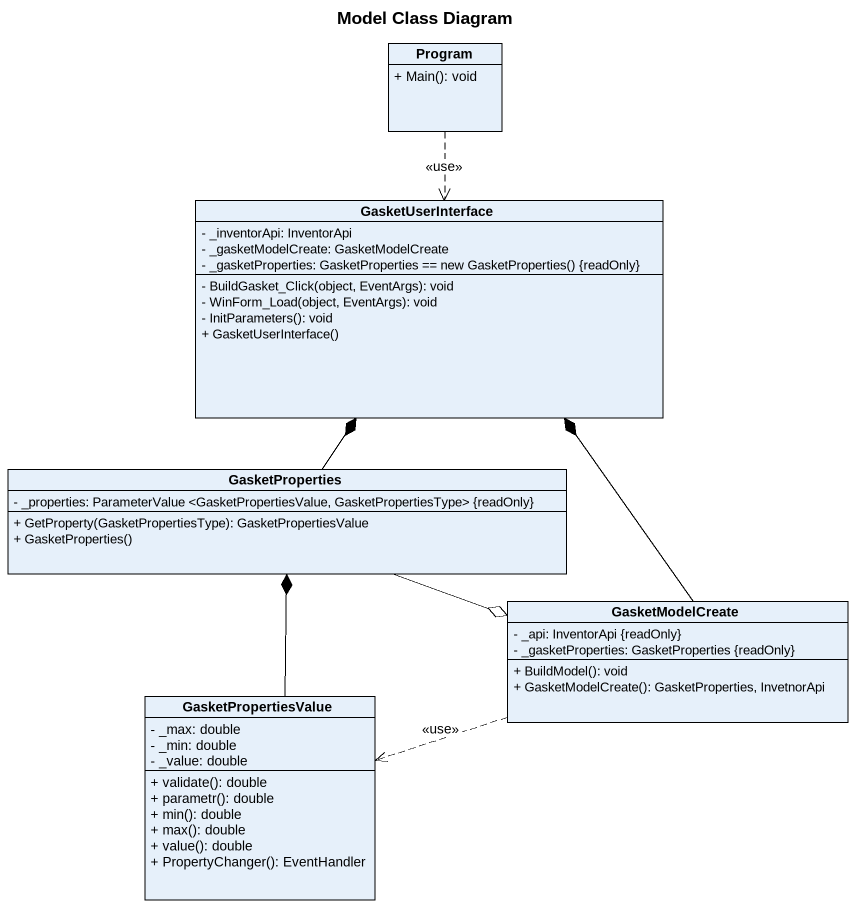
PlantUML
@startuml
title Model Class Diagram
hide circle
hide empty members
skinparam classAttributeIconSize 0
class Program {
  + Main(): void
}
class GasketUserInterface {
  - _inventorApi: InventorApi
  - _gasketModelCreate: GasketModelCreate
  {field} - _gasketProperties: GasketProperties == new GasketProperties() {readOnly}
  - BuildGasket_Click(object, EventArgs): void
  - WinForm_Load(object, EventArgs): void
  - InitParameters(): void
  + GasketUserInterface()
}
class GasketProperties {
  - _properties: ParameterValue <GasketPropertiesValue, GasketPropertiesType> {readOnly}
  + GetProperty(GasketPropertiesType): GasketPropertiesValue
  + GasketProperties()
}
class GasketModelCreate {
  - _api: InventorApi {readOnly}
  - _gasketProperties: GasketProperties {readOnly}
  + BuildModel(): void
  + GasketModelCreate(): GasketProperties, InvetnorApi
}
class GasketPropertiesValue {
  - _max: double
  - _min: double
  - _value: double
  + validate(): double
  + parametr(): double
  + min(): double
  + max(): double
  + value(): double
  + PropertyChanger(): EventHandler
}
Program ..> GasketUserInterface : <<use>>
GasketProperties -up-* GasketUserInterface
GasketProperties -right-o GasketModelCreate
GasketModelCreate -up-* GasketUserInterface
GasketModelCreate .left.> GasketPropertiesValue : <<use>>
GasketPropertiesValue -up-* GasketProperties
@enduml
